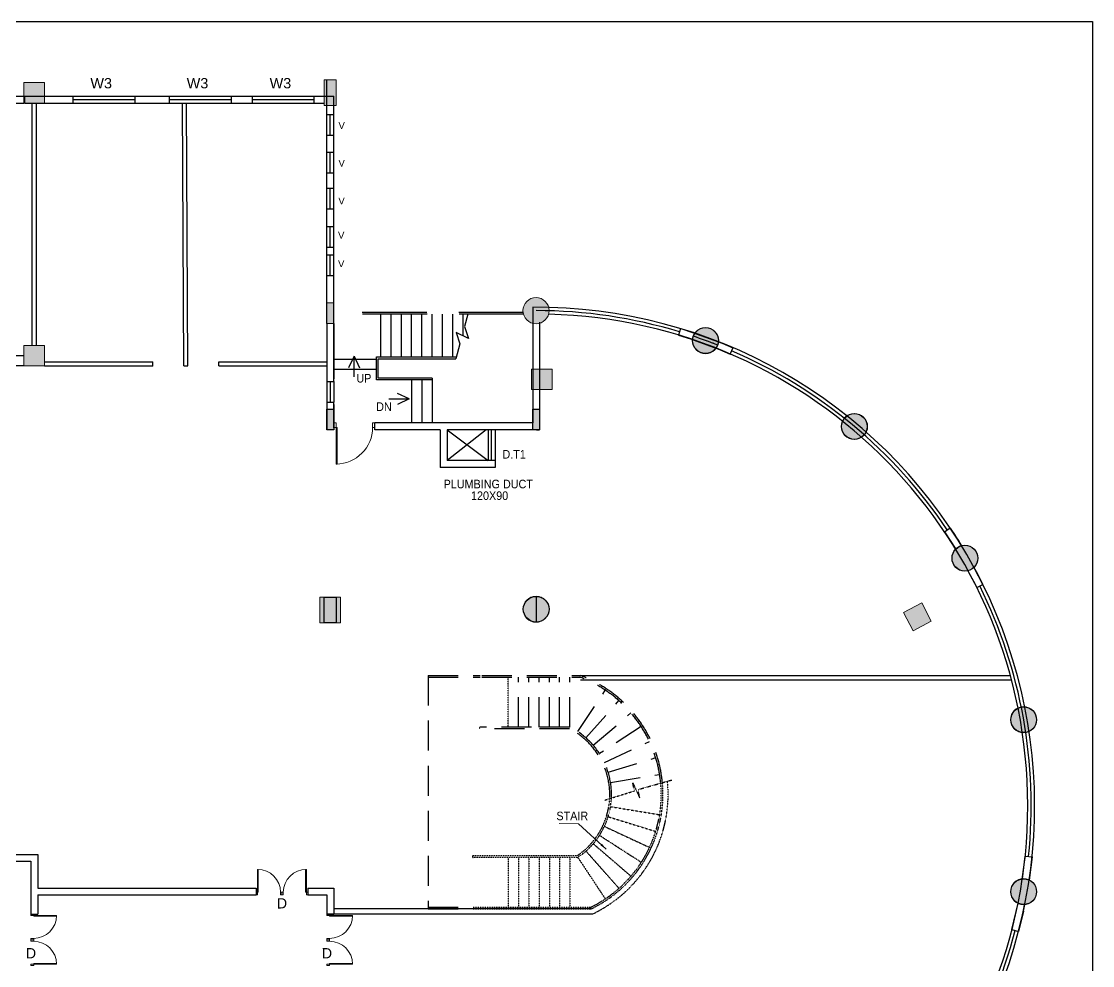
# Model space of a CAD drawing. Header units: inches. Extents: x 14 to 10147, y 8 to 5004.
# Drawn here: x 7026 to 10147, y 2253 to 5004 of the extents above; entities that cross this region are included whole.
import ezdxf

# ---------------------------------------------------------------- set-up
doc = ezdxf.new("R2010")
doc.units = ezdxf.units.IN
doc.header["$MEASUREMENT"] = 0
for name, pattern in [('CENTER2', [1.125, 0.75, -0.125, 0.125, -0.125]), ('DASHED2', [0.375, 0.25, -0.125]), ('HIDDEN', [0.375, 0.25, -0.125])]:
    doc.linetypes.add(name, pattern=pattern)
for name, color, linetype, lineweight in [('COR HA', 40, 'Continuous', 18), ('DOOR', 30, 'Continuous', 15), ('thin ha', 253, 'Continuous', 5), ('wall', 6, 'Continuous', 40), ('win', 102, 'Continuous', 20)]:
    doc.layers.add(name, color=color, linetype=linetype, lineweight=lineweight)
doc.styles.add('1MM', font='arial.ttf')
doc.styles.add('DIM', font='arial.ttf', dxfattribs={"width": 0.7, "height": 1})
doc.styles.add('DUTCH', font='arial.ttf')
doc.dimstyles.new('KRI', dxfattribs={"dimtxt": 23, "dimasz": 20, "dimexe": 7, "dimexo": 0, "dimgap": 9, "dimtad": 1, "dimdec": 1, "dimzin": 1, "dimdsep": 46, "dimtxsty": '1MM', "dimblk": 'ARCHTICK', "dimcen": 0.5, "dimclrd": 252, "dimclre": 252, "dimclrt": 7, "dimaunit": 1, "dimadec": 8, "dimazin": 0, "dimtfac": 1, "dimtdec": 1, "dimtmove": 0, "dimatfit": 3, "dimfxl": 1, "dimlwd": 13, "dimlwe": 13, "dimarcsym": 0})

# ---------------------------------------------------------------- blocks, each defined once
blk = doc.blocks.new('A$C307F25CB')
at = {"layer": 'win'}
for points in [[(5.5, 11.1), (8.3, 11.1), (8.3, 104.5), (5.5, 104.5)], [(0, 0), (5.5, 0), (5.5, 11.1), (0, 11.1)], [(99.5, 0), (105, 0), (105, 11.1), (99.5, 11.1)]]:
    blk.add_lwpolyline(points, close=True, dxfattribs=at)
blk.add_arc((5.2, 10.2), 94.3, 0.5207, 89.7839, dxfattribs=at)
blk = doc.blocks.new('A$C764D24B9')
at = {"layer": 'DOOR'}
for points in [[(0.056, 0.111), (0.083, 0.111), (0.083, 1), (0.056, 1)], [(0, 0), (0.056, 0), (0.056, 0.111), (0, 0.111)], [(0.944, 0), (1, 0), (1, 0.111), (0.944, 0.111)]]:
    blk.add_lwpolyline(points, close=True, dxfattribs=at)
blk.add_arc((0.056, 0.111), 0.889, 0, 90, dxfattribs=at)
blk = doc.blocks.new('y54y')
at = {"layer": 'COR HA', "linetype": 'Continuous', "lineweight": 20, "ltscale": 0.1}
blk.add_hatch(color=1, dxfattribs=at).paths.add_polyline_path([(-4795.471, -1150.953), (-4796.071, -1150.953), (-4796.071, -1151.553), (-4795.471, -1151.553)])
at = {"layer": 'COR HA', "color": 1, "linetype": 'Continuous', "lineweight": 20, "ltscale": 0.1}
for p, q in [((-4796.071, -1150.953), (-4795.471, -1150.953)), ((-4796.071, -1151.553), (-4796.071, -1150.953)), ((-4795.471, -1150.953), (-4795.471, -1151.553)), ((-4795.471, -1151.553), (-4796.071, -1151.553))]:
    blk.add_line(p, q, dxfattribs=at)
blk = doc.blocks.new('yttu')
at = {"layer": 'thin ha', "linetype": 'Continuous', "lineweight": 20, "ltscale": 0.1}
blk.add_hatch(color=2, dxfattribs=at).paths.add_polyline_path([(-6879.58, -1156.369), (-6878.83, -1156.369), (-6878.83, -1156.969), (-6879.58, -1156.969)])
at = {"layer": 'thin ha', "color": 2, "linetype": 'Continuous', "lineweight": 20, "ltscale": 0.1}
blk.add_lwpolyline([(-6879.58, -1156.369), (-6878.83, -1156.369), (-6878.83, -1156.969), (-6879.58, -1156.969)], close=True, dxfattribs=at)
blk = doc.blocks.new('_ArchTick')
at = {"layer": 'wall', "color": 0, "const_width": 0.15}
blk.add_lwpolyline([(-0.5, -0.5), (0.5, 0.5)], dxfattribs=at)

msp = doc.modelspace()

# ---------------------------------------------------------------- hatches: boundary and pattern name
at = {"linetype": 'Continuous', "lineweight": 20, "ltscale": 0.1}
for points in [[(7033.4, 4826.5), (7093.4, 4826.5), (7093.4, 4766.5), (7033.4, 4766.5)], [(7908.44, 4834), (7943.44, 4834), (7943.44, 4759), (7908.44, 4759)], [(7915.94, 4184), (7935.94, 4184), (7935.94, 4124), (7915.94, 4124)], [(7915.94, 3874.63), (7935.94, 3874.63), (7935.94, 3814.63), (7915.94, 3814.63)], [(8515.94, 3874.63), (8535.94, 3874.63), (8535.94, 3814.63), (8515.94, 3814.63)]]:
    msp.add_hatch(color=2, dxfattribs=at).paths.add_polyline_path(points)
h = msp.add_hatch(color=2, dxfattribs=at)
edge = h.paths.add_edge_path()
edge.add_arc((8525.44, 4161.5), 38, 0, 360)
h = msp.add_hatch(color=2, dxfattribs=at)
edge = h.paths.add_edge_path()
edge.add_arc((9019.3, 4074.01), 38, 0, 360)
at = {"linetype": 'Continuous', "ltscale": 0.1}
h = msp.add_hatch(color=7, dxfattribs=at)
edge = h.paths.add_edge_path()
edge.add_arc((9019.3, 4074.51), 37.5, 0, 360)
for color, points in [(256, [(7915.96, 3814.63), (7915.96, 3874.63), (7935.96, 3874.63), (7935.96, 3814.63)]), (256, [(8515.94, 3814.63), (8515.94, 3874.63), (8535.94, 3874.63), (8535.94, 3814.63)]), (7, [(7908.44, 3326.5), (7943.44, 3326.5), (7943.44, 3251.5), (7908.44, 3251.5)])]:
    msp.add_hatch(color=color, dxfattribs=at).paths.add_polyline_path(points)
at = {"linetype": 'Continuous', "lineweight": 20, "ltscale": 0.1}
h = msp.add_hatch(color=2, dxfattribs=at)
edge = h.paths.add_edge_path()
edge.add_arc((9452.66, 3824.02), 38, 0, 360)
at = {"linetype": 'Continuous', "ltscale": 0.1}
h = msp.add_hatch(color=7, dxfattribs=at)
edge = h.paths.add_edge_path()
edge.add_arc((9453.16, 3824.02), 37.5, 0, 360)
at = {"linetype": 'Continuous', "lineweight": 20, "ltscale": 0.1}
h = msp.add_hatch(color=2, dxfattribs=at)
edge = h.paths.add_edge_path()
edge.add_arc((9774.68, 3440.25), 38, 0, 360)
at = {"linetype": 'Continuous', "ltscale": 0.1}
h = msp.add_hatch(color=7, dxfattribs=at)
edge = h.paths.add_edge_path()
edge.add_arc((9775.18, 3440.25), 37.5, 0, 360)
at = {"linetype": 'Continuous', "lineweight": 20, "ltscale": 0.1}
h = msp.add_hatch(color=2, dxfattribs=at)
edge = h.paths.add_edge_path()
edge.add_arc((8525.44, 3291.5), 38, 0, 360)
at = {"linetype": 'Continuous', "ltscale": 0.1}
h = msp.add_hatch(color=7, dxfattribs=at)
edge = h.paths.add_edge_path()
edge.add_arc((8525.94, 3291.5), 37.5, 0, 360)
at = {"linetype": 'Continuous', "lineweight": 20, "ltscale": 0.1}
h = msp.add_hatch(color=2, dxfattribs=at)
edge = h.paths.add_edge_path()
edge.add_arc((9946.03, 2969.49), 38, 0, 360)
at = {"linetype": 'Continuous', "ltscale": 0.1}
h = msp.add_hatch(color=7, dxfattribs=at)
edge = h.paths.add_edge_path()
edge.add_arc((9946.53, 2969.49), 37.5, 0, 360)
at = {"linetype": 'Continuous', "lineweight": 20, "ltscale": 0.1}
h = msp.add_hatch(color=2, dxfattribs=at)
edge = h.paths.add_edge_path()
edge.add_arc((9946.03, 2468.52), 38, 0, 360)
at = {"linetype": 'Continuous', "ltscale": 0.1}
h = msp.add_hatch(color=7, dxfattribs=at)
edge = h.paths.add_edge_path()
edge.add_arc((9946.53, 2468.52), 37.5, 0, 360)
at = {"layer": 'thin ha', "linetype": 'Continuous', "lineweight": 20, "ltscale": 0.1}
msp.add_hatch(color=2, dxfattribs=at).paths.add_polyline_path([(7033.4, 4060.25), (7093.4, 4060.25), (7093.4, 4000.25), (7033.4, 4000.25)])

# ---------------------------------------------------------------- linework, layer by layer
at = {"linetype": 'Continuous', "ltscale": 0.1}
for p, q in [((7915.94, 4697.87, -10.81), (7915.94, 4834, -10.81)), ((6598.23, 4786.5, -18.14), (7035.96, 4786.5, -9.4)), ((7035.96, 4786.5, -10.81), (7073.4, 4786.5, -10.81)), ((7035.96, 4766.5, -19.92), (7035.96, 4786.5, -19.92)), ((7053.4, 4786.5, -10.81), (7143.41, 4786.5, -10.81)), ((7053.4, 4786.5, -10.81), (7143.41, 4786.5, -10.81)), ((7093.4, 4786.5, -10.81), (7935.94, 4786.5, -10.81)), ((7176.11, 4786.5, -10.81), (7176.11, 4766.5, -10.81)), ((7176.11, 4786.5, -10.81), (7176.11, 4766.5, -10.81)), ((7356.11, 4786.5, -10.81), (7356.11, 4766.5, -10.81)), ((7356.11, 4786.5, -10.81), (7356.11, 4766.5, -10.81)), ((7456.77, 4786.5, -10.81), (7456.77, 4766.5, -10.81)), ((7456.77, 4786.5, -10.81), (7456.77, 4766.5, -10.81)), ((7636.77, 4786.5, -10.81), (7636.77, 4766.5, -10.81)), ((7636.77, 4786.5, -10.81), (7636.77, 4766.5, -10.81)), ((7698.42, 4786.5, -10.81), (7698.42, 4766.5, -10.81)), ((7698.42, 4786.5, -10.81), (7698.42, 4766.5, -10.81)), ((7878.42, 4786.5, -10.81), (7878.42, 4766.5, -10.81)), ((7878.42, 4786.5, -10.81), (7878.42, 4766.5, -10.81)), ((7935.94, 4697.87, -10.81), (7935.94, 4786.5, -10.81)), ((6598.23, 4766.5, -10.81), (7033.4, 4766.5, -10.81)), ((7035.96, 4766.5, -10.81), (7053.4, 4766.5, -10.81)), ((7053.4, 4766.5, -10.81), (7143.41, 4766.5, -10.81)), ((7057.4, 4060.25, -10.81), (7057.4, 4766.5, -10.81)), ((7069.4, 4060.25, -10.81), (7069.4, 4766.5, -10.81)), ((7073.4, 4766.5, -10.81), (7143.41, 4766.5, -10.81)), ((7093.4, 4766.5, -10.81), (7908.44, 4766.5, -10.81)), ((7498.74, 4000.28, -12.01), (7494.92, 4766.47, -10.81)), ((7510.74, 4000.28, -12.01), (7506.92, 4766.53, -10.81)), ((7915.94, 4124, -10.81), (7915.94, 4759, -10.81)), ((7935.94, 4124, -10.81), (7935.94, 4759, -10.81)), ((7935.94, 4156.5, -10.81), (7935.94, 4253.8, -10.81)), ((7935.94, 4156.5, -10.81), (7935.94, 4253.8, -10.81)), ((7935.94, 4092.32, -10.81), (7935.94, 4151.5, -10.81)), ((8073.02, 4026.5, -17.93), (8073.02, 4151.5, -10.81)), ((8103.02, 4026.5, -17.93), (8103.02, 4151.5, -10.81)), ((8133.02, 4026.5, -17.93), (8133.02, 4151.5, -10.81)), ((8163.02, 4026.5, -17.93), (8163.02, 4151.5, -10.81)), ((8193.02, 4026.5, -17.93), (8193.02, 4151.5, -10.81)), ((8223.02, 4026.5, -17.93), (8223.02, 4151.5, -10.81)), ((8253.02, 4026.5, -17.93), (8253.02, 4151.5, -10.81)), ((8283.02, 4026.5, -17.93), (8283.02, 4151.5, -10.81)), ((8313.02, 4088.18, -14.41), (8313.02, 4151.5, -10.81)), ((8326.42, 4151.5, -10.81), (8316.75, 4115.31, -12.79)), ((8515.94, 4171.47, -10.81), (8515.94, 3834.63, -10.81)), ((7915.96, 4124.41, -17.93), (7915.96, 4124, -17.93)), ((7915.96, 4124, -9.99), (7915.96, 4116.5, -10.19)), ((7915.96, 4124, -9.99), (7915.96, 3954.7, -14.34)), ((7935.96, 4124.41, -17.93), (7935.96, 4092.32, -17.93)), ((8535.94, 4128.43, -10.81), (8535.94, 3814.63, -10.81)), ((8535.94, 4128.43, -10.81), (8535.94, 3814.63, -10.81)), ((7935.96, 3954.7, -14.41), (7935.96, 4092.32, -10.81)), ((7935.96, 4092.32, -10.81), (7935.96, 3962.88, -14.13)), ((8329.1, 4080.58), (8292.99, 4097.67)), ((8292.99, 4097.67), (8303.37, 4065.26, -15.53)), ((8316.75, 4115.31, -12.79), (8329.1, 4080.58)), ((8946.77, 4109.2, -10.81), (8940.98, 4090.06, -10.81)), ((8303.37, 4065.26, -15.53), (8291.68, 4021.5, -17.93)), ((7995.38, 4028.6, -10.81), (7979.38, 3994.5, -10.81)), ((7995.38, 3968.45, -10.81), (7995.38, 4028.6, -10.81)), ((7995.38, 4028.6, -10.81), (8011.38, 3994.5, -10.81)), ((9099.16, 4053.61, -10.81), (9091.27, 4035.23, -10.81)), ((7093.4, 4012.25, -10.81), (7408.68, 4012.27, -11.71)), ((7093.4, 4000.25, -10.81), (7408.74, 4000.27, -11.71)), ((7408.74, 3999.83, -12.01), (7408.68, 4012.27, -11.99)), ((7498.74, 4000.28, -11.97), (7510.74, 4000.28, -12)), ((7600.68, 4012.29, -12.26), (7915.96, 4012.31, -13.17)), ((7600.74, 4000.73, -12.01), (7600.68, 4012.29, -11.99)), ((7600.74, 4000.73, -12.01), (7915.96, 4000.73, -13.16)), ((8060.05, 4019.63, -10.81), (7935.5, 4019.63, -10.81)), ((8060.05, 3989.63, -10.81), (7935.5, 3989.63, -10.81)), ((8223.02, 3964.63, -18.21), (8223.02, 3834.63, -10.81)), ((7915.94, 3954.7, -10.81), (7935.96, 3954.7, -10.81)), ((8163.02, 3959.63, -17.93), (8163.02, 3834.63, -10.81)), ((8193.02, 3959.63, -17.93), (8193.02, 3834.63, -10.81)), ((8096.11, 3904.11, -10.81), (8156.26, 3904.11, -10.81)), ((8156.26, 3904.11, -10.81), (8122.16, 3920.11, -10.81)), ((8156.26, 3904.11, -10.81), (8122.16, 3888.11, -10.81)), ((7915.94, 3894.7, -10.81), (7935.96, 3894.7, -10.81)), ((7915.96, 3894.7, -15.87), (7915.96, 3814.63, -17.93)), ((7935.96, 3820.46, -17.93), (7935.96, 3894.7, -15.98)), ((7935.96, 3888.2, -16.04), (7935.96, 3814.63, -17.93)), ((7935.96, 3814.63, -17.93), (7915.96, 3814.63, -17.93)), ((8515.94, 3834.63, -10.81), (8055.96, 3834.63, -10.81)), ((8055.96, 3814.63, -17.93), (8055.96, 3834.63, -17.93)), ((8246.4, 3814.63, -10.81), (8055.96, 3814.63, -10.81)), ((8246.4, 3814.63, -10.81), (8246.4, 3704.63, -10.81)), ((8266.4, 3814.63, -10.81), (8266.4, 3724.63, -10.81)), ((8391.4, 3814.63, -10.81), (8266.4, 3814.63, -10.81)), ((8406.39, 3814.63, -10.81), (8266.4, 3814.63, -10.81)), ((8516.13, 3814.63, -10.81), (8380.5, 3814.63, -10.81)), ((8386.4, 3814.63, -10.81), (8386.4, 3724.63, -10.81)), ((8395.97, 3724.63, -10.81), (8395.97, 3814.63, -10.81)), ((8406.4, 3814.63, -10.81), (8406.4, 3814.63, -10.81)), ((8406.4, 3814.63, -10.81), (8406.4, 3704.63, -10.81)), ((8516.13, 3814.63, -10.81), (8406.4, 3814.63, -10.81)), ((8526.4, 3814.63, -10.81), (8406.4, 3814.63, -10.81)), ((8406.4, 3814.63, -10.81), (8406.4, 3814.63, -10.81)), ((8516.13, 3814.63, -10.81), (8406.4, 3814.63, -10.81)), ((8483.44, 3834.63, -10.81), (8483.44, 3834.63, -10.81)), ((8526.4, 3814.63, -10.81), (8535.94, 3814.63, -10.81)), ((8526.4, 3814.63, -10.81), (8526.4, 3814.63, -10.81)), ((8406.4, 3724.63, -10.81), (8266.4, 3724.63, -10.81)), ((8406.4, 3704.63, -10.81), (8246.4, 3704.63, -10.81)), ((9715.53, 3517.08, -10.81), (9732.06, 3528.35, -10.81)), ((9732.24, 3528.07, -10.81), (9746.73, 3506.04, -10.81)), ((9715.53, 3517.08, -10.81), (9734.32, 3488.51, -10.81)), ((9746.9, 3505.77, -10.81), (9757.33, 3489.35, -10.81)), ((9734.32, 3488.51, -10.81), (9746.45, 3468.95, -10.81)), ((9746.45, 3468.95, -10.81), (9748.12, 3466.21, -10.81)), ((9757.44, 3489.17, -10.81), (9763.45, 3479.48, -10.81)), ((9763.5, 3479.4, -10.81), (9765.17, 3476.67, -10.81)), ((9784.14, 3403.84, -10.81), (9809.53, 3354.97, -10.81)), ((9812.4, 3393.38, -10.81), (9801.58, 3413.62, -10.81)), ((9819.25, 3380.14, -10.81), (9812.4, 3393.38, -10.81)), ((9827.45, 3363.85, -10.81), (9819.25, 3380.14, -10.81)), ((9809.53, 3354.97, -10.81), (9827.45, 3363.85, -10.81)), ((8525.94, 3329, -10.81), (8525.94, 3254, -10.81)), ((4817.42, 2577.07, -1.55), (7073.4, 2577.07, -1.55)), ((7073.4, 2577.07, -10.81), (7073.4, 2478.57, -10.81)), ((9942.98, 2505.85, -10.81), (9950.82, 2571.48, -10.81)), ((9950.82, 2571.48, -10.81), (9970.75, 2569.71, -10.81)), ((9970.75, 2569.71, -10.81), (9962.44, 2502.47, -10.81)), ((4817.42, 2557.07, -1.55), (7053.4, 2557.07, -1.55)), ((7053.4, 2557.07, -10.81), (7053.4, 2403.16, -10.81)), ((7073.4, 2478.57, 2.73), (7710.06, 2478.57, 2.73)), ((7710.06, 2478.97, 2.73), (7710.06, 2458.88, 2.73)), ((7860.06, 2478.57, 2.73), (7860.06, 2458.88, 2.73)), ((7860.06, 2478.57, 2.73), (7935.78, 2478.57, 2.73)), ((7935.78, 2478.97, 2.73), (7935.78, 2403.16, 2.73)), ((7073.4, 2458.88, -10.81), (7073.4, 2403.16, -10.81)), ((7073.4, 2458.88, 2.73), (7710.06, 2458.88, 2.73)), ((7860.06, 2458.88, 2.73), (7916.1, 2458.88, 2.73)), ((7916.1, 2458.96, 2.46), (7916.1, 2403.16, 2.28)), ((9912.17, 2357.88, -10.81), (9929.98, 2434.86, -10.81)), ((9945.5, 2411.43, -10.81), (9931.53, 2352.83, -10.81)), ((9945.5, 2411.43, -10.81), (9949.63, 2431.14, -10.81)), ((9912.17, 2357.88, -10.81), (9931.53, 2352.83, -10.81))]:
    msp.add_line(p, q, dxfattribs=at)
at = {"linetype": 'HIDDEN'}
for p, q in [((7176.11, 4786.5, -10.81), (7356.11, 4786.5, -10.81)), ((7176.11, 4776.5, -10.81), (7356.11, 4776.5, -10.81)), ((7456.77, 4786.5, -10.81), (7636.77, 4786.5, -10.81)), ((7456.77, 4776.5, -10.81), (7636.77, 4776.5, -10.81)), ((7698.42, 4786.5, -10.81), (7878.42, 4786.5, -10.81)), ((7698.42, 4776.5, -10.81), (7878.42, 4776.5, -10.81)), ((7176.11, 4766.5, -10.81), (7356.11, 4766.5, -10.81)), ((7456.77, 4766.5, -10.81), (7636.77, 4766.5, -10.81)), ((7698.42, 4766.5, -10.81), (7878.42, 4766.5, -10.81))]:
    msp.add_line(p, q, dxfattribs=at)
for p, q in [((7935.95, 4731.94, -16.71), (7915.94, 4731.94, -16.71)), ((7915.94, 4671.94, -16.52), (7915.94, 4731.94, -16.52)), ((7925.69, 4671.94, -16.71), (7925.69, 4731.94, -16.71)), ((7935.95, 4671.94, -16.52), (7935.95, 4731.94, -16.52)), ((7935.95, 4671.94, -16.71), (7915.94, 4671.94, -16.71)), ((7935.95, 4622, -16.71), (7915.94, 4622, -16.71)), ((7915.94, 4562, -16.52), (7915.94, 4622, -16.52)), ((7925.69, 4562, -16.71), (7925.69, 4622, -16.71)), ((7935.95, 4562, -16.52), (7935.95, 4622, -16.52)), ((7935.95, 4562, -16.71), (7915.94, 4562, -16.71)), ((7935.95, 4517, -16.71), (7915.94, 4517, -16.71)), ((7915.94, 4457, -16.52), (7915.94, 4517, -16.52)), ((7925.69, 4457, -16.71), (7925.69, 4517, -16.71)), ((7935.95, 4457, -16.52), (7935.95, 4517, -16.52)), ((7935.95, 4457, -16.71), (7915.94, 4457, -16.71)), ((7935.95, 4406, 756.28), (7915.94, 4406, 756.28)), ((7915.94, 4346, 756.48), (7915.94, 4406, 756.48)), ((7925.69, 4346, 756.28), (7925.69, 4406, 756.28)), ((7935.95, 4346, 756.48), (7935.95, 4406, 756.48)), ((7935.95, 4346, 756.28), (7915.94, 4346, 756.28)), ((7935.95, 4323, -10.81), (7915.94, 4323, -10.81)), ((7915.94, 4263, -10.61), (7915.94, 4323, -10.61)), ((7925.69, 4263, -10.81), (7925.69, 4323, -10.81)), ((7935.95, 4263, -10.61), (7935.95, 4323, -10.61)), ((7935.95, 4263, -10.81), (7915.94, 4263, -10.81))]:
    msp.add_line(p, q)
at = {"color": 4}
for p, q in [((7033.4, 4030.25, -10.81), (6930.9, 4030.25, -10.81)), ((7033.4, 4000.25, -10.81), (6960.9, 4000.25, -10.81))]:
    msp.add_line(p, q, dxfattribs=at)
at = {"linetype": 'HIDDEN', "ltscale": 750}
for p, q in [((8380.5, 3814.63, -10.81), (8266.4, 3724.63, -10.81)), ((8266.4, 3814.63, -10.81), (8386.4, 3724.63, -10.81))]:
    msp.add_line(p, q, dxfattribs=at)
at = {"linetype": 'DASHED2', "ltscale": 350}
for p, q in [((8210.98, 3098.16, -3.65), (8210.98, 2418.16, 2.28)), ((8474.26, 2948.16, 2.62), (8474.26, 3093.16, 2.62)), ((8504.26, 2948.16, 2.62), (8504.26, 3093.16, 2.62)), ((8534.26, 2948.16, 2.62), (8534.26, 3093.16, 2.62)), ((8564.26, 2948.16, 2.62), (8564.26, 3093.16, 2.62)), ((8594.26, 2948.16, 2.62), (8594.26, 3093.16, 2.62)), ((8624.26, 2948.16, 2.62), (8624.26, 3093.16, 2.62)), ((8647.07, 2934.91, 2.62), (8727.3, 3055.69, 2.62)), ((8670.98, 2916.54, 2.62), (8766.97, 3025.22, 2.62)), ((8692.16, 2895.08, 2.62), (8802.1, 2989.62, 2.62)), ((8512.48, 2948.16, 2.62), (8362.48, 2948.16, 2.62)), ((8623.07, 2943.16, 2.62), (8362.48, 2943.16, 2.62)), ((8624.26, 2948.16, 2.62), (8512.48, 2948.16, 2.62)), ((8832.04, 2949.55, 2.62), (8710.2, 2870.93, 2.62)), ((8724.77, 2844.54, 2.62), (8856.21, 2905.76, 2.62)), ((8735.59, 2816.41, 2.62), (8874.17, 2859.08, 2.62)), ((8742.47, 2787.05, 2.62), (8885.58, 2810.38, 2.62)), ((8210.98, 2423.16, 2.62), (8342.48, 2423.16, 2.62)), ((8210.98, 2418.16, 2.62), (8342.48, 2418.16, 2.62))]:
    msp.add_line(p, q, dxfattribs=at)
at = {"linetype": 'CENTER2', "ltscale": 0.1}
for p, q in [((8444.26, 2948.16, 2.62), (8444.26, 3093.16, 2.62)), ((8812.3, 2762.06, -2.5), (8807.47, 2785.24, -2.5)), ((8807.47, 2785.24, -2.5), (8827.79, 2740.91, -2.5)), ((8822.66, 2766.14, -2.5), (8920.91, 2793.94, -2.5)), ((8726.24, 2735.53, -2.5), (8812.3, 2762.06, -2.5)), ((8827.79, 2740.91, -2.5), (8822.66, 2766.14, -2.5)), ((8742.47, 2716.26, 2.62), (8885.58, 2692.92, 2.62)), ((8735.59, 2686.9, 2.62), (8874.17, 2644.23, 2.62)), ((8724.77, 2658.77, 2.62), (8856.21, 2597.55, 2.62)), ((8832.04, 2553.76, 2.62), (8710.2, 2632.38, 2.62)), ((8692.16, 2608.22, 2.62), (8802.1, 2513.69, 2.62)), ((8645.2, 2573.17, 2.62), (8342.48, 2573.17, 2.62)), ((8512.48, 2568.17, 2.62), (8342.48, 2568.17, 2.62)), ((8444.26, 2568.17, 2.62), (8444.26, 2423.17, 2.62)), ((8474.26, 2568.17, 2.62), (8474.26, 2423.17, 2.62)), ((8504.26, 2568.17, 2.62), (8504.26, 2423.17, 2.62)), ((8646.72, 2568.17, 2.62), (8512.48, 2568.17, 2.62)), ((8534.26, 2568.17, 2.62), (8534.26, 2423.17, 2.62)), ((8564.26, 2568.17, 2.62), (8564.26, 2423.17, 2.62)), ((8594.26, 2568.17, 2.62), (8594.26, 2423.17, 2.62)), ((8624.26, 2568.17, 2.62), (8624.26, 2423.17, 2.62)), ((8647.07, 2568.4, 2.62), (8727.3, 2447.62, 2.62)), ((8670.98, 2586.77, 2.62), (8766.97, 2478.09, 2.62)), ((8342.48, 2423.16, 2.62), (8685.59, 2423.16, 2.62)), ((8342.48, 2418.16, 2.62), (8685.59, 2418.16, 2.62))]:
    msp.add_line(p, q, dxfattribs=at)
at = {"color": 7, "linetype": 'Continuous', "ltscale": 0.1}
for p, q in [((8655.08, 3098.16, 2.62), (9907.35, 3098.16, 2.62)), ((8655.08, 3086.16, 2.62), (9910.59, 3086.16, 2.62)), ((8685.59, 2418.16, 2.28), (7935.78, 2418.16, 2.28)), ((8688.98, 2403.16, 2.28), (7916.1, 2403.16, 2.28))]:
    msp.add_line(p, q, dxfattribs=at)
msp.add_lwpolyline([(13.8, 5004.28), (10147.22, 5004.28), (10147.22, 7.62), (13.8, 7.62)], close=True, dxfattribs=at)
at = {"color": 2, "linetype": 'Continuous', "lineweight": 20, "ltscale": 0.1, "elevation": -10.81}
for points in [[(7033.4, 4826.5), (7093.4, 4826.5), (7093.4, 4766.5), (7033.4, 4766.5)], [(7908.44, 4834), (7943.44, 4834), (7943.44, 4759), (7908.44, 4759)], [(7915.94, 4184), (7935.94, 4184), (7935.94, 4124), (7915.94, 4124)], [(7915.94, 3874.63), (7935.94, 3874.63), (7935.94, 3814.63), (7915.94, 3814.63)], [(8515.94, 3874.63), (8535.94, 3874.63), (8535.94, 3814.63), (8515.94, 3814.63)]]:
    msp.add_lwpolyline(points, close=True, dxfattribs=at)
at = {"linetype": 'Continuous', "ltscale": 0.1}
for points, elevation in [([(7176.11, 4786.5), (7176.11, 4766.5)], -10.81), ([(7356.11, 4786.5), (7356.11, 4766.5)], -10.81), ([(7456.77, 4786.5), (7456.77, 4766.5)], -10.81), ([(7636.77, 4786.5), (7636.77, 4766.5)], -10.81), ([(7698.42, 4786.5), (7698.42, 4766.5)], -10.81), ([(7878.42, 4786.5), (7878.42, 4766.5)], -10.81), ([(8940.98, 4090.06), (8975.19, 4079.24), (9060.54, 4048.01), (9091.11, 4034.88)], -10.81), ([(8947.01, 4109.13), (8981.64, 4098.17), (9067.93, 4066.6), (9099.01, 4053.25)], -10.81), ([(8223.02, 3959.63), (8060.5, 3959.63), (8060.5, 4026.5), (8293.01, 4026.5)], -17.93), ([(8223.02, 3964.63), (8065.5, 3964.63), (8065.5, 4021.5), (8291.68, 4021.5)], -17.93), ([(8515.94, 3834.63), (8055.96, 3834.63)], -10.81), ([(8346.13, 3814.63), (8266.39, 3814.63)], -10.81), ([(8331.13, 3814.63), (8266.4, 3814.63)], -10.81), ([(7053.4, 2403.16), (7073.4, 2403.16)], -11.26), ([(7916.1, 2403.16), (7935.78, 2403.16)], 2.28)]:
    msp.add_lwpolyline(points, dxfattribs=dict(at, elevation=elevation))
at = {"linetype": 'HIDDEN', "ltscale": 750, "elevation": -10.81}
for points in [[(8488.78, 4156.5), (7928.44, 4156.5)], [(8487.77, 4156.5), (7928.44, 4156.5)], [(8487.77, 4156.5), (7928.44, 4156.5)], [(8489.8, 4151.5), (7928.44, 4151.5)], [(8488.78, 4151.5), (7928.44, 4151.5)], [(8488.78, 4151.5), (7928.44, 4151.5)]]:
    msp.add_lwpolyline(points, dxfattribs=at)
at = {"color": 5, "elevation": -10.81}
for points in [[(7915.94, 3954.7), (7915.94, 3894.7)], [(7935.94, 3954.7), (7935.94, 3894.7)]]:
    msp.add_lwpolyline(points, dxfattribs=at)
at = {"color": 5, "linetype": 'HIDDEN', "elevation": -10.81}
msp.add_lwpolyline([(7925.94, 3954.7), (7925.94, 3894.7)], dxfattribs=at)
at = {"linetype": 'Continuous', "ltscale": 0.1}
for points, elevation in [([(7915.96, 3814.63), (7915.96, 3874.63), (7935.96, 3874.63), (7935.96, 3814.63)], -17.93), ([(8515.94, 3814.63), (8515.94, 3874.63), (8535.94, 3874.63), (8535.94, 3814.63)], -10.81)]:
    msp.add_lwpolyline(points, close=True, dxfattribs=dict(at, elevation=elevation))
at = {"color": 7, "linetype": 'Continuous', "ltscale": 0.1, "elevation": -10.81}
msp.add_lwpolyline([(7908.44, 3326.5), (7943.44, 3326.5), (7943.44, 3251.5), (7908.44, 3251.5)], close=True, dxfattribs=at)
at = {"linetype": 'DASHED2', "ltscale": 350, "elevation": 2.62}
for points in [[(8210.98, 3098.16), (8362.48, 3098.16)], [(8210.98, 3093.16), (8362.48, 3093.16)], [(8367.48, 3098.16), (8655.08, 3098.16)], [(8367.48, 3093.16), (8655.08, 3093.16)]]:
    msp.add_lwpolyline(points, dxfattribs=at)
at = {"color": 2, "linetype": 'Continuous', "lineweight": 20, "ltscale": 0.1}
for centre in [(8525.44, 4161.5, -10.81), (9019.3, 4074.01, -10.81), (9452.66, 3824.02, -10.81), (9774.68, 3440.25, -10.81), (8525.44, 3291.5, -10.81), (9946.03, 2969.49, -10.81), (9946.03, 2468.52, -10.81)]:
    msp.add_circle(centre, 38, dxfattribs=at)
at = {"color": 7, "linetype": 'Continuous', "ltscale": 0.1}
for centre in [(9019.3, 4074.51, -10.81), (9453.16, 3824.02, -10.81), (9775.18, 3440.25, -10.81), (8525.94, 3291.5, -10.81), (9946.53, 2969.49, -10.81), (9946.53, 2468.52, -10.81)]:
    msp.add_circle(centre, 37.5, dxfattribs=at)
for radius, start, end in [(1452.5, 270, 90.39447), (1432.5, 271.46579, 88.5586)]:
    msp.add_arc((8525.94, 2719, -10.81), radius, start, end)
at = {"linetype": 'Continuous', "ltscale": 0.1}
for start, end in [(73.15835, 90), (68.51047, 71.48953), (68.51047, 71.48953), (68.51047, 70), (33.86, 66.75627), (33.86, 66.75627), (354.09487, 26.35648), (354.09487, 26.35648), (313.16731, 345.39843)]:
    msp.add_arc((8525.94, 2719, -10.81), 1442.5, start, end, dxfattribs=at)
at = {"linetype": 'DASHED2', "ltscale": 350}
for centre, radius, start, end in [((8525.34, 2751.65, 2.62), 365, 5.60777, 69.47222), ((8525.34, 2751.65, 2.62), 370, 5.74688, 69.47222), ((8525.34, 2751.65, 2.62), 215, 357.57856, 62.96447), ((8525.34, 2751.65, 2.62), 220, 358.04049, 63.27922), ((8342.48, 2570.67, 2.62), 2.5, 90, 270)]:
    msp.add_arc(centre, radius, start, end, dxfattribs=at)
at = {"linetype": 'CENTER2', "ltscale": 0.1}
for centre, radius, start, end in [((8362.48, 2945.66, 2.62), 2.5, 90, 270), ((8525.34, 2751.65, 2.62), 365, 295.66582, 5.60777), ((8525.34, 2751.65, 2.62), 370, 295.66582, 5.74688), ((8525.34, 2751.65, 2.62), 385, 295.15251, 5.74688), ((8525.34, 2751.65, 2.62), 215, 303.88391, 357.57856), ((8525.34, 2751.65, 2.62), 220, 303.48517, 358.04049)]:
    msp.add_arc(centre, radius, start, end, dxfattribs=at)
at = {"layer": 'thin ha', "color": 2, "linetype": 'Continuous', "lineweight": 20, "ltscale": 0.1, "elevation": -10.81}
msp.add_lwpolyline([(7033.4, 4060.25), (7093.4, 4060.25), (7093.4, 4000.25), (7033.4, 4000.25)], close=True, dxfattribs=at)

# ---------------------------------------------------------------- block references
at = {"linetype": 'Continuous', "ltscale": 0.1, "extrusion": (0, 0, -1), "xscale": 120.0173980070722, "yscale": 120.0173980070722, "zscale": -120.017398008818, "rotation": 180}
msp.add_blockref('A$C764D24B9', (-7935.94, 3834.63, 10.81), dxfattribs=at)
at = {"color": 2, "linetype": 'Continuous', "lineweight": 20, "xscale": 100, "yscale": 100, "zscale": 100, "rotation": 90}
msp.add_blockref('yttu', (-107740.97, 691209.47, -10.81), dxfattribs=at)
at = {"yscale": 0.714285714289872}
for p, xscale, zscale in [((7710.06, 2458.88, 2.73), 0.714285714289872, 0.714285714289872), ((7860.06, 2458.88, 2.73), -0.714285714289872, 0.7142857143082351)]:
    msp.add_blockref('A$C307F25CB', p, dxfattribs=dict(at, xscale=xscale, zscale=zscale))
at = {"yscale": 0.714285714289872, "rotation": 270}
for p, xscale, zscale in [((7053.72, 2403.16, -11.26), 0.714285714289872, 0.714285714289872), ((7916.1, 2403.16, 2.28), 0.714285714289872, 0.714285714289872), ((7053.72, 2253.16, -11.26), -0.714285714289872, 0.714285714308236), ((7916.1, 2253.16, 2.28), -0.714285714289872, 0.7142857143082351)]:
    msp.add_blockref('A$C307F25CB', p, dxfattribs=dict(at, xscale=xscale, zscale=zscale))
at = {"layer": 'thin ha', "color": 1, "linetype": 'Continuous', "lineweight": 50, "yscale": 100, "zscale": 100}
for p, xscale, rotation in [((-106582.85, 483538.53, -10.81), 100, 89.99999999985319), ((130236.46, -474960.57, -10.81), -100, 117.6524561736203)]:
    msp.add_blockref('y54y', p, dxfattribs=dict(at, xscale=xscale, rotation=rotation))

# ---------------------------------------------------------------- texts
at = {"style": 'DIM'}
for s, height, p in [('W3', 30, (7226.93, 4809.25, -10.81)), ('W3', 30, (7507.59, 4809.25, -10.81)), ('W3', 30, (7749.24, 4809.25, -10.81)), ('V', 20, (7949.7, 4690.87, 61.35)), ('V', 20, (7949.7, 4580.93, 61.35)), ('V', 20, (7949.42, 4471.06, 61.35)), ('V', 20, (7948.44, 4371.32, 834.34)), ('V', 20, (7948.44, 4288.32, 67.26))]:
    msp.add_text(s, height=height, dxfattribs=at).set_placement(p)
at = {"style": 'DUTCH', "width": 0.9}
for s, p in [('UP', (8002.05, 3952.06, -10.81)), ('DN', (8059.7, 3869.17, -10.81)), ('D.T1', (8427.62, 3730.45, -10.81)), ('PLUMBING DUCT', (8256.18, 3643.83, -10.81)), ('120X90', (8336.01, 3609.87, -10.81)), ('STAIR', (8584.81, 2676.65, -3.1))]:
    msp.add_text(s, height=25, dxfattribs=at).set_placement(p)
at = {"style": 'DIM'}
for p in [(7769.99, 2419.36, -11.26), (7038.66, 2273.95, -24.79), (7901.03, 2273.95, -11.26)]:
    msp.add_text('D', height=30, rotation=0.54775, dxfattribs=at).set_placement(p)

# ---------------------------------------------------------------- leaders
at = {"color": 6, "linetype": 'Continuous', "ltscale": 0.1}
msp.add_leader([(8730.15, 2592.06, 7.71), (8649.14, 2666.24, 7.71), (8593.3, 2666.85, 7.71)], dimstyle='KRI', override={"dimgap": 9, "dimtad": 0, "dimfxl": 12.5, "dimfxlon": 1}, dxfattribs=at)

doc.saveas('drawing.dxf')
